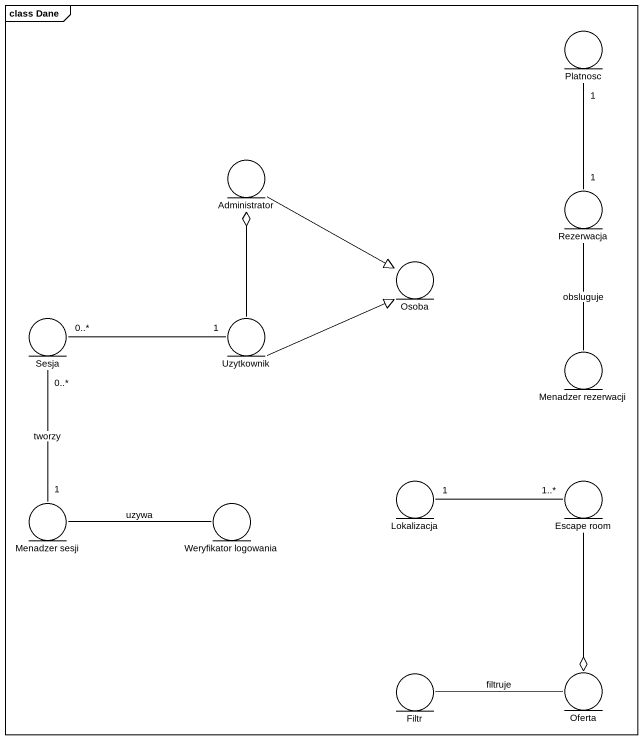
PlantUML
@startuml
mainframe class Dane
entity Platnosc
entity Administrator
entity Rezerwacja
entity Osoba
entity Sesja
entity Uzytkownik
entity "Menadzer rezerwacji" as Menadzer_rezerwacji
entity Lokalizacja
entity "Escape room" as Escape_room
entity "Menadzer sesji" as Menadzer_sesji
entity "Weryfikator logowania" as Weryfikator_logowania
entity Filtr
entity Oferta
Platnosc "1" -- "1" Rezerwacja
Administrator --|> Osoba
Uzytkownik -up-o Administrator
Uzytkownik -right-|> Osoba
Uzytkownik "1" -left- "0..*" Sesja
Menadzer_rezerwacji -up- Rezerwacja : obsluguje
Escape_room "1..*" -left- "1" Lokalizacja
Escape_room --o Oferta
Menadzer_sesji "1" -up- "0..*" Sesja : tworzy
Weryfikator_logowania -left- Menadzer_sesji : uzywa
Oferta -left- Filtr : filtruje
@enduml
